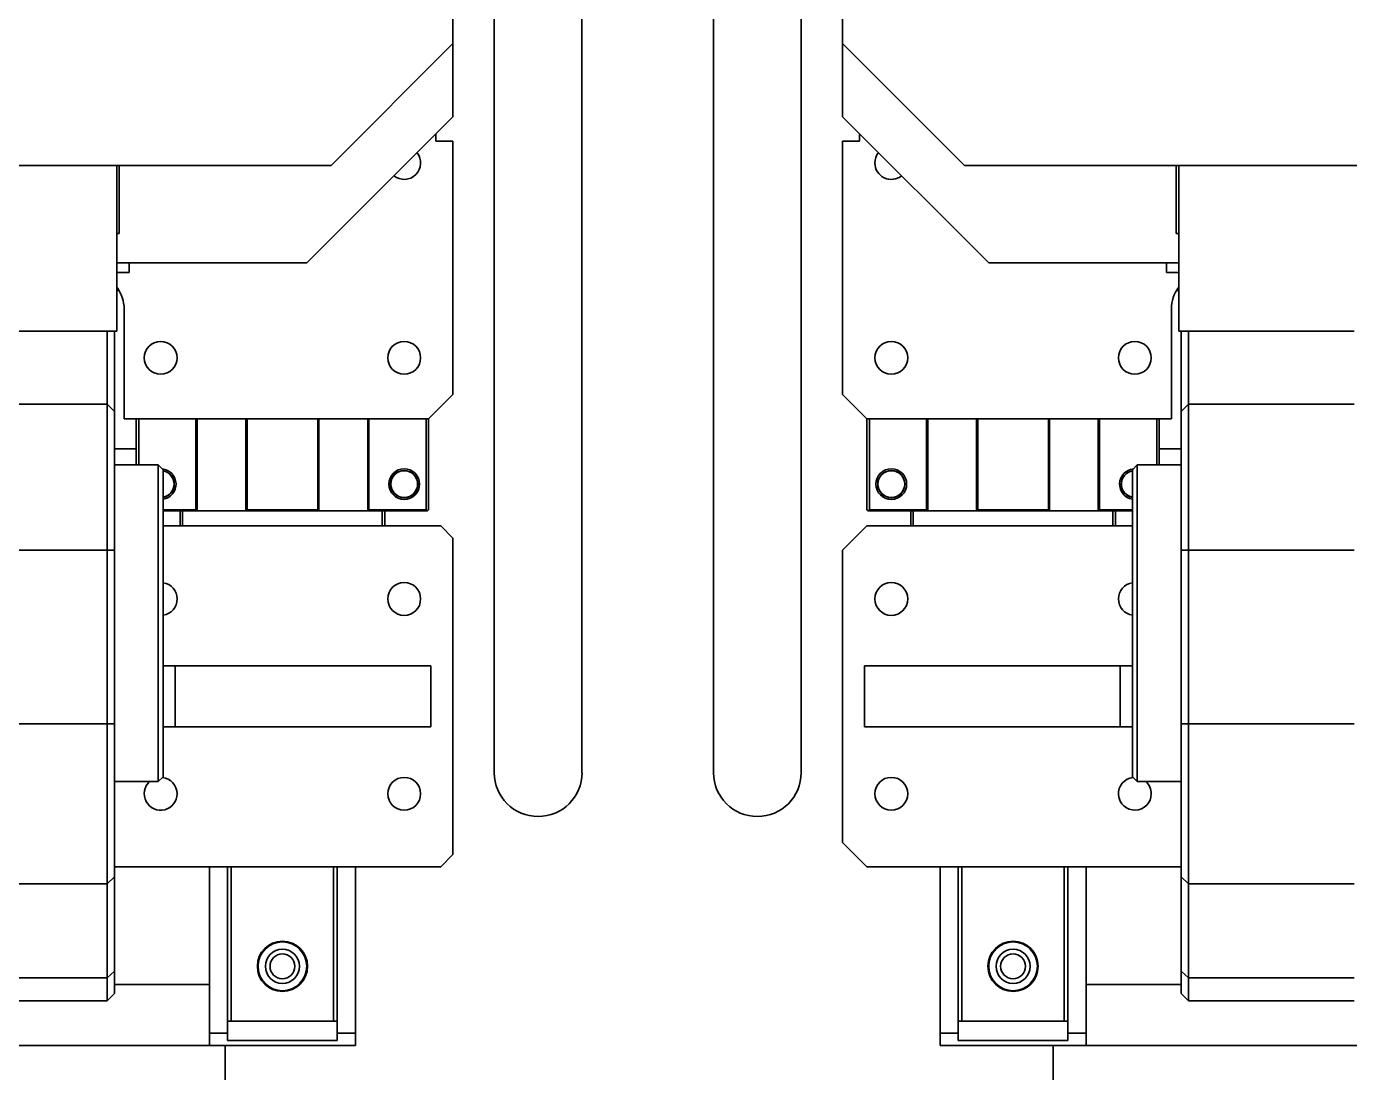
# Model space of a CAD drawing. Header units: millimetres. Extents: x -1052 to 3351, y 0 to 2015.
# Drawn here: x -367.65 to -359.61, y 1670.93 to 1677.28 of the extents above; entities that cross this region are included whole.
import ezdxf

# ---------------------------------------------------------------- set-up
doc = ezdxf.new("R2010")
doc.units = ezdxf.units.MM

msp = doc.modelspace()

# ---------------------------------------------------------------- linework, layer by layer
at = {"color": 7, "linetype": 'Continuous', "lineweight": 35}
for p, q in [((-364.8071, 1677.7511), (-364.8071, 1672.7515)), ((-364.8071, 1677.7511), (-364.8071, 1672.7515)), ((-364.2746, 1672.7515), (-364.2746, 1677.7511)), ((-364.2746, 1672.7515), (-364.2746, 1677.7511)), ((-363.4758, 1677.7511), (-363.4758, 1672.7515)), ((-363.4758, 1677.7511), (-363.4758, 1672.7515)), ((-362.9433, 1672.7515), (-362.9433, 1677.7511)), ((-362.9433, 1672.7515), (-362.9433, 1677.7511)), ((-365.0585, 1677.6231), (-365.0585, 1677.1793)), ((-365.0585, 1677.6231), (-365.0585, 1677.1793)), ((-362.6918, 1677.1793), (-362.6918, 1677.6231)), ((-362.6918, 1677.1793), (-362.6918, 1677.6231)), ((-365.7981, 1676.4398), (-365.0585, 1677.1793)), ((-365.7981, 1676.4398), (-365.0585, 1677.1793)), ((-365.0585, 1676.7356), (-365.0585, 1677.1793)), ((-365.0585, 1676.7356), (-365.0585, 1677.1793)), ((-362.6918, 1677.1793), (-361.9522, 1676.4398)), ((-362.6918, 1676.7356), (-362.6918, 1677.1793)), ((-362.6918, 1677.1793), (-361.9522, 1676.4398)), ((-362.6918, 1676.7356), (-362.6918, 1677.1793)), ((-365.946, 1675.8481), (-365.0585, 1676.7356)), ((-365.946, 1675.8481), (-365.0585, 1676.7356)), ((-361.8043, 1675.8481), (-362.6918, 1676.7356)), ((-361.8043, 1675.8481), (-362.6918, 1676.7356)), ((-365.1621, 1676.632), (-365.1621, 1676.5877)), ((-365.1621, 1676.632), (-365.1621, 1676.5877)), ((-365.1621, 1676.5877), (-365.0585, 1676.5877)), ((-365.1621, 1676.5877), (-365.0585, 1676.5877)), ((-365.0585, 1676.5877), (-365.0585, 1675.0493)), ((-365.0585, 1676.5877), (-365.0585, 1675.0493)), ((-362.6918, 1675.0493), (-362.6918, 1676.5877)), ((-362.5883, 1676.5877), (-362.6918, 1676.5877)), ((-362.6918, 1675.0493), (-362.6918, 1676.5877)), ((-362.5883, 1676.5877), (-362.6918, 1676.5877)), ((-362.5883, 1676.632), (-362.5883, 1676.5877)), ((-362.5883, 1676.632), (-362.5883, 1676.5877)), ((-372.7291, 1676.4398), (-365.7981, 1676.4398)), ((-372.7291, 1676.4398), (-365.7981, 1676.4398)), ((-367.0998, 1675.4339), (-367.0998, 1676.4398)), ((-367.0998, 1675.4339), (-367.0998, 1676.4398)), ((-367.085, 1676.4398), (-367.085, 1676.0256)), ((-367.085, 1676.4398), (-367.085, 1676.0256)), ((-361.9522, 1676.4398), (-355.1268, 1676.4398)), ((-361.9522, 1676.4398), (-355.1268, 1676.4398)), ((-360.6654, 1676.0256), (-360.6654, 1676.4398)), ((-360.6654, 1676.0256), (-360.6654, 1676.4398)), ((-360.6506, 1675.4339), (-360.6506, 1676.4398)), ((-360.6506, 1675.4339), (-360.6506, 1676.4398)), ((-367.085, 1676.0256), (-367.0998, 1676.0256)), ((-367.085, 1676.0256), (-367.0998, 1676.0256)), ((-360.6506, 1676.0256), (-360.6654, 1676.0256)), ((-360.6506, 1676.0256), (-360.6654, 1676.0256)), ((-365.946, 1675.8481), (-367.0998, 1675.8481)), ((-365.946, 1675.8481), (-367.0998, 1675.8481)), ((-367.0258, 1675.7889), (-367.0998, 1675.7889)), ((-367.0258, 1675.7889), (-367.0998, 1675.7889)), ((-367.0258, 1675.8481), (-367.0258, 1675.7889)), ((-367.0258, 1675.8481), (-367.0258, 1675.7889)), ((-361.8043, 1675.8481), (-360.6506, 1675.8481)), ((-361.8043, 1675.8481), (-360.6506, 1675.8481)), ((-360.7245, 1675.7889), (-360.7245, 1675.8481)), ((-360.7245, 1675.7889), (-360.7245, 1675.8481)), ((-360.6506, 1675.7889), (-360.7245, 1675.7889)), ((-360.6506, 1675.7889), (-360.7245, 1675.7889)), ((-367.0865, 1675.6803), (-367.0998, 1675.6803)), ((-367.0865, 1675.6803), (-367.0998, 1675.6803)), ((-360.6506, 1675.6803), (-360.6639, 1675.6803)), ((-360.6506, 1675.6803), (-360.6639, 1675.6803)), ((-367.0554, 1674.9014), (-367.0554, 1675.567)), ((-367.0554, 1674.9014), (-367.0554, 1675.567)), ((-360.6949, 1675.567), (-360.6949, 1674.9014)), ((-360.6949, 1675.567), (-360.6949, 1674.9014)), ((-368.1648, 1675.4339), (-367.0998, 1675.4339)), ((-368.1648, 1675.4339), (-367.0998, 1675.4339)), ((-367.159, 1674.9902), (-367.159, 1675.4339)), ((-367.159, 1674.9902), (-367.159, 1675.4339)), ((-367.1146, 1675.4339), (-367.1146, 1674.9458)), ((-367.1146, 1675.4339), (-367.1146, 1674.9458)), ((-359.5856, 1675.4339), (-360.6506, 1675.4339)), ((-359.5856, 1675.4339), (-360.6506, 1675.4339)), ((-360.6358, 1674.9458), (-360.6358, 1675.4339)), ((-360.6358, 1674.9458), (-360.6358, 1675.4339)), ((-360.5914, 1675.4339), (-360.5914, 1674.9902)), ((-360.5914, 1675.4339), (-360.5914, 1674.9902)), ((-367.159, 1674.9902), (-368.1648, 1674.9902)), ((-367.159, 1674.9902), (-368.1648, 1674.9902)), ((-367.159, 1674.1026), (-367.159, 1674.9902)), ((-367.159, 1674.9902), (-367.1146, 1674.9458)), ((-367.159, 1674.1026), (-367.159, 1674.9902)), ((-367.159, 1674.9902), (-367.1146, 1674.9458)), ((-365.2064, 1674.9014), (-365.0585, 1675.0493)), ((-365.2064, 1674.9014), (-365.0585, 1675.0493)), ((-362.6918, 1675.0493), (-362.5439, 1674.9014)), ((-362.6918, 1675.0493), (-362.5439, 1674.9014)), ((-360.6358, 1674.9458), (-360.5914, 1674.9902)), ((-360.6358, 1674.9458), (-360.5914, 1674.9902)), ((-360.5914, 1674.9902), (-360.5914, 1674.1026)), ((-360.5914, 1674.9902), (-359.5856, 1674.9902)), ((-360.5914, 1674.9902), (-360.5914, 1674.1026)), ((-360.5914, 1674.9902), (-359.5856, 1674.9902)), ((-367.1146, 1674.9458), (-367.1146, 1674.1026)), ((-367.1146, 1674.9458), (-367.1146, 1674.1026)), ((-367.0554, 1674.9014), (-365.2064, 1674.9014)), ((-367.0554, 1674.9014), (-365.2064, 1674.9014)), ((-366.9815, 1674.6204), (-366.9815, 1674.9014)), ((-366.9815, 1674.6204), (-366.9815, 1674.9014)), ((-366.9667, 1674.6204), (-366.9667, 1674.9014)), ((-366.9667, 1674.6204), (-366.9667, 1674.9014)), ((-366.6191, 1674.349), (-366.6191, 1674.9014)), ((-366.6191, 1674.349), (-366.6191, 1674.9014)), ((-366.6117, 1674.3416), (-366.6117, 1674.9014)), ((-366.6117, 1674.3416), (-366.6117, 1674.9014)), ((-366.3158, 1674.3416), (-366.3158, 1674.9014)), ((-366.3158, 1674.3416), (-366.3158, 1674.9014)), ((-366.3084, 1674.349), (-366.3084, 1674.9014)), ((-366.3084, 1674.349), (-366.3084, 1674.9014)), ((-365.8795, 1674.349), (-365.8795, 1674.9014)), ((-365.8795, 1674.349), (-365.8795, 1674.9014)), ((-365.8721, 1674.3416), (-365.8721, 1674.9014)), ((-365.8721, 1674.3416), (-365.8721, 1674.9014)), ((-365.5762, 1674.3416), (-365.5762, 1674.9014)), ((-365.5762, 1674.3416), (-365.5762, 1674.9014)), ((-365.5688, 1674.349), (-365.5688, 1674.9014)), ((-365.5688, 1674.349), (-365.5688, 1674.9014)), ((-365.2212, 1674.349), (-365.2212, 1674.9014)), ((-365.2212, 1674.349), (-365.2212, 1674.9014)), ((-365.2064, 1674.349), (-365.2064, 1674.9014)), ((-365.2064, 1674.349), (-365.2064, 1674.9014)), ((-362.5439, 1674.349), (-362.5439, 1674.9014)), ((-362.5439, 1674.9014), (-360.6949, 1674.9014)), ((-362.5439, 1674.349), (-362.5439, 1674.9014)), ((-362.5439, 1674.9014), (-360.6949, 1674.9014)), ((-362.5291, 1674.349), (-362.5291, 1674.9014)), ((-362.5291, 1674.349), (-362.5291, 1674.9014)), ((-362.1815, 1674.349), (-362.1815, 1674.9014)), ((-362.1815, 1674.349), (-362.1815, 1674.9014)), ((-362.1741, 1674.3416), (-362.1741, 1674.9014)), ((-362.1741, 1674.3416), (-362.1741, 1674.9014)), ((-361.8783, 1674.3416), (-361.8783, 1674.9014)), ((-361.8783, 1674.3416), (-361.8783, 1674.9014)), ((-361.8709, 1674.349), (-361.8709, 1674.9014)), ((-361.8709, 1674.349), (-361.8709, 1674.9014)), ((-361.4419, 1674.349), (-361.4419, 1674.9014)), ((-361.4419, 1674.349), (-361.4419, 1674.9014)), ((-361.4345, 1674.3416), (-361.4345, 1674.9014)), ((-361.4345, 1674.3416), (-361.4345, 1674.9014)), ((-361.1387, 1674.3416), (-361.1387, 1674.9014)), ((-361.1387, 1674.3416), (-361.1387, 1674.9014)), ((-361.1313, 1674.349), (-361.1313, 1674.9014)), ((-361.1313, 1674.349), (-361.1313, 1674.9014)), ((-360.7837, 1674.6204), (-360.7837, 1674.9014)), ((-360.7837, 1674.6204), (-360.7837, 1674.9014)), ((-360.7689, 1674.6204), (-360.7689, 1674.9014)), ((-360.7689, 1674.6204), (-360.7689, 1674.9014)), ((-360.6358, 1674.1026), (-360.6358, 1674.9458)), ((-360.6358, 1674.1026), (-360.6358, 1674.9458)), ((-366.9815, 1674.7188), (-367.1146, 1674.7188)), ((-366.9815, 1674.7188), (-367.1146, 1674.7188)), ((-360.6358, 1674.7188), (-360.7689, 1674.7188)), ((-360.6358, 1674.7188), (-360.7689, 1674.7188)), ((-366.8483, 1674.6204), (-367.1146, 1674.6204)), ((-366.8483, 1674.6204), (-367.1146, 1674.6204)), ((-366.8188, 1674.5908), (-366.8483, 1674.6204)), ((-366.8483, 1673.1782), (-366.8483, 1674.6204)), ((-366.8188, 1674.5908), (-366.8483, 1674.6204)), ((-366.8483, 1673.1782), (-366.8483, 1674.6204)), ((-366.8188, 1674.5908), (-366.8188, 1673.1929)), ((-366.8188, 1674.5908), (-366.8188, 1673.1929)), ((-360.902, 1674.6204), (-360.9316, 1674.5908)), ((-360.902, 1674.6204), (-360.9316, 1674.5908)), ((-360.9316, 1674.1248), (-360.9316, 1674.5908)), ((-360.9316, 1674.1248), (-360.9316, 1674.5908)), ((-360.6358, 1674.6204), (-360.902, 1674.6204)), ((-360.902, 1674.6204), (-360.902, 1674.1396)), ((-360.6358, 1674.6204), (-360.902, 1674.6204)), ((-360.902, 1674.6204), (-360.902, 1674.1396)), ((-366.8188, 1674.349), (-366.6191, 1674.349)), ((-366.8188, 1674.349), (-366.6191, 1674.349)), ((-366.6117, 1674.3416), (-366.8188, 1674.3416)), ((-366.6117, 1674.3416), (-366.8188, 1674.3416)), ((-366.7152, 1674.2506), (-366.7152, 1674.3416)), ((-366.7152, 1674.2506), (-366.7152, 1674.3416)), ((-366.7004, 1674.2506), (-366.7004, 1674.3416)), ((-366.7004, 1674.2506), (-366.7004, 1674.3416)), ((-366.6191, 1674.349), (-366.6117, 1674.3416)), ((-366.6191, 1674.349), (-366.6117, 1674.3416)), ((-366.3158, 1674.3416), (-366.6117, 1674.3416)), ((-366.3158, 1674.3416), (-366.6117, 1674.3416)), ((-366.3158, 1674.3416), (-366.3084, 1674.349)), ((-366.3158, 1674.3416), (-366.3084, 1674.349)), ((-365.8721, 1674.3416), (-366.3158, 1674.3416)), ((-365.8721, 1674.3416), (-366.3158, 1674.3416)), ((-366.3084, 1674.349), (-365.8795, 1674.349)), ((-366.3084, 1674.349), (-365.8795, 1674.349)), ((-365.8795, 1674.349), (-365.8721, 1674.3416)), ((-365.8795, 1674.349), (-365.8721, 1674.3416)), ((-365.8721, 1674.3416), (-365.5762, 1674.3416)), ((-365.8721, 1674.3416), (-365.5762, 1674.3416)), ((-365.5762, 1674.3416), (-365.5688, 1674.349)), ((-365.5762, 1674.3416), (-365.5688, 1674.349)), ((-365.2138, 1674.3416), (-365.5762, 1674.3416)), ((-365.2138, 1674.3416), (-365.5762, 1674.3416)), ((-365.5688, 1674.349), (-365.2212, 1674.349)), ((-365.5688, 1674.349), (-365.2212, 1674.349)), ((-365.4875, 1674.2506), (-365.4875, 1674.3416)), ((-365.4875, 1674.2506), (-365.4875, 1674.3416)), ((-365.4727, 1674.2506), (-365.4727, 1674.3416)), ((-365.4727, 1674.2506), (-365.4727, 1674.3416)), ((-365.2212, 1674.349), (-365.2138, 1674.3416)), ((-365.2212, 1674.349), (-365.2138, 1674.3416)), ((-365.2138, 1674.3416), (-365.2064, 1674.349)), ((-365.2138, 1674.3416), (-365.2064, 1674.349)), ((-362.5439, 1674.349), (-362.5365, 1674.3416)), ((-362.5439, 1674.349), (-362.5365, 1674.3416)), ((-362.5365, 1674.3416), (-362.5291, 1674.349)), ((-362.5365, 1674.3416), (-362.5291, 1674.349)), ((-362.1741, 1674.3416), (-362.5365, 1674.3416)), ((-362.1741, 1674.3416), (-362.5365, 1674.3416)), ((-362.5291, 1674.349), (-362.1815, 1674.349)), ((-362.5291, 1674.349), (-362.1815, 1674.349)), ((-362.2777, 1674.2506), (-362.2777, 1674.3416)), ((-362.2777, 1674.2506), (-362.2777, 1674.3416)), ((-362.2629, 1674.2506), (-362.2629, 1674.3416)), ((-362.2629, 1674.2506), (-362.2629, 1674.3416)), ((-362.1815, 1674.349), (-362.1741, 1674.3416)), ((-362.1815, 1674.349), (-362.1741, 1674.3416)), ((-361.8783, 1674.3416), (-362.1741, 1674.3416)), ((-361.8783, 1674.3416), (-362.1741, 1674.3416)), ((-361.8783, 1674.3416), (-361.8709, 1674.349)), ((-361.8783, 1674.3416), (-361.8709, 1674.349)), ((-361.4345, 1674.3416), (-361.8783, 1674.3416)), ((-361.4345, 1674.3416), (-361.8783, 1674.3416)), ((-361.8709, 1674.349), (-361.4419, 1674.349)), ((-361.8709, 1674.349), (-361.4419, 1674.349)), ((-361.4419, 1674.349), (-361.4345, 1674.3416)), ((-361.4419, 1674.349), (-361.4345, 1674.3416)), ((-361.4345, 1674.3416), (-361.1387, 1674.3416)), ((-361.4345, 1674.3416), (-361.1387, 1674.3416)), ((-361.1387, 1674.3416), (-361.1313, 1674.349)), ((-361.1387, 1674.3416), (-361.1313, 1674.349)), ((-360.9316, 1674.3416), (-361.1387, 1674.3416)), ((-360.9316, 1674.3416), (-361.1387, 1674.3416)), ((-361.1313, 1674.349), (-360.9316, 1674.349)), ((-361.1313, 1674.349), (-360.9316, 1674.349)), ((-361.0499, 1674.2506), (-361.0499, 1674.3416)), ((-361.0499, 1674.2506), (-361.0499, 1674.3416)), ((-361.0352, 1674.2506), (-361.0352, 1674.3416)), ((-361.0352, 1674.2506), (-361.0352, 1674.3416)), ((-366.8188, 1674.2506), (-365.1325, 1674.2506)), ((-366.8188, 1674.2506), (-365.1325, 1674.2506)), ((-365.0585, 1674.1766), (-365.1325, 1674.2506)), ((-365.0585, 1674.1766), (-365.1325, 1674.2506)), ((-362.5439, 1674.2506), (-362.6918, 1674.1026)), ((-362.5439, 1674.2506), (-362.6918, 1674.1026)), ((-362.5439, 1674.2506), (-360.9316, 1674.2506)), ((-362.5439, 1674.2506), (-360.9316, 1674.2506)), ((-365.0585, 1672.2537), (-365.0585, 1674.1766)), ((-365.0585, 1672.2537), (-365.0585, 1674.1766)), ((-367.159, 1674.1026), (-368.1648, 1674.1026)), ((-367.159, 1674.1026), (-368.1648, 1674.1026)), ((-367.159, 1674.1026), (-367.1146, 1674.1026)), ((-367.159, 1673.0476), (-367.159, 1674.1026)), ((-367.159, 1674.1026), (-367.1146, 1674.1026)), ((-367.159, 1673.0476), (-367.159, 1674.1026)), ((-367.1146, 1674.1026), (-367.1146, 1673.0476)), ((-367.1146, 1674.1026), (-367.1146, 1673.0476)), ((-362.6918, 1672.3276), (-362.6918, 1674.1026)), ((-362.6918, 1672.3276), (-362.6918, 1674.1026)), ((-360.9316, 1672.727), (-360.9316, 1674.1248)), ((-360.9316, 1672.727), (-360.9316, 1674.1248)), ((-360.902, 1674.1396), (-360.902, 1672.6974)), ((-360.902, 1674.1396), (-360.902, 1672.6974)), ((-360.6358, 1674.1026), (-360.5914, 1674.1026)), ((-360.6358, 1673.0476), (-360.6358, 1674.1026)), ((-360.6358, 1674.1026), (-360.5914, 1674.1026)), ((-360.6358, 1673.0476), (-360.6358, 1674.1026)), ((-360.5914, 1674.1026), (-359.5856, 1674.1026)), ((-360.5914, 1674.1026), (-360.5914, 1673.0476)), ((-360.5914, 1674.1026), (-359.5856, 1674.1026)), ((-360.5914, 1674.1026), (-360.5914, 1673.0476)), ((-366.7448, 1673.4), (-366.8188, 1673.4)), ((-366.7448, 1673.4), (-366.8188, 1673.4)), ((-366.7448, 1673.0302), (-366.7448, 1673.4)), ((-365.1917, 1673.4), (-366.7448, 1673.4)), ((-366.7448, 1673.0302), (-366.7448, 1673.4)), ((-365.1917, 1673.4), (-366.7448, 1673.4)), ((-365.1917, 1673.0302), (-365.1917, 1673.4)), ((-365.1917, 1673.0302), (-365.1917, 1673.4)), ((-362.5587, 1673.0302), (-362.5587, 1673.4)), ((-362.5587, 1673.4), (-361.0056, 1673.4)), ((-362.5587, 1673.0302), (-362.5587, 1673.4)), ((-362.5587, 1673.4), (-361.0056, 1673.4)), ((-361.0056, 1673.0302), (-361.0056, 1673.4)), ((-361.0056, 1673.4), (-360.9316, 1673.4)), ((-361.0056, 1673.0302), (-361.0056, 1673.4)), ((-361.0056, 1673.4), (-360.9316, 1673.4)), ((-366.8483, 1672.6974), (-366.8483, 1673.1782)), ((-366.8483, 1672.6974), (-366.8483, 1673.1782)), ((-366.8188, 1673.1929), (-366.8188, 1672.727)), ((-366.8188, 1673.1929), (-366.8188, 1672.727)), ((-367.159, 1673.0476), (-368.1648, 1673.0476)), ((-367.159, 1673.0476), (-368.1648, 1673.0476)), ((-367.159, 1673.0476), (-367.1146, 1673.0476)), ((-367.159, 1672.0769), (-367.159, 1673.0476)), ((-367.159, 1673.0476), (-367.1146, 1673.0476)), ((-367.159, 1672.0769), (-367.159, 1673.0476)), ((-367.1146, 1673.0476), (-367.1146, 1672.1185)), ((-367.1146, 1673.0476), (-367.1146, 1672.1185)), ((-360.6358, 1673.0476), (-360.5914, 1673.0476)), ((-360.6358, 1672.1185), (-360.6358, 1673.0476)), ((-360.6358, 1673.0476), (-360.5914, 1673.0476)), ((-360.6358, 1672.1185), (-360.6358, 1673.0476)), ((-360.5914, 1673.0476), (-359.5856, 1673.0476)), ((-360.5914, 1673.0476), (-360.5914, 1672.0769)), ((-360.5914, 1673.0476), (-359.5856, 1673.0476)), ((-360.5914, 1673.0476), (-360.5914, 1672.0769)), ((-366.7448, 1673.0302), (-366.8188, 1673.0302)), ((-366.7448, 1673.0302), (-366.8188, 1673.0302)), ((-365.1917, 1673.0302), (-366.7448, 1673.0302)), ((-365.1917, 1673.0302), (-366.7448, 1673.0302)), ((-362.5587, 1673.0302), (-361.0056, 1673.0302)), ((-362.5587, 1673.0302), (-361.0056, 1673.0302)), ((-361.0056, 1673.0302), (-360.9316, 1673.0302)), ((-361.0056, 1673.0302), (-360.9316, 1673.0302)), ((-366.8483, 1672.6974), (-366.8188, 1672.727)), ((-366.8483, 1672.6974), (-366.8188, 1672.727)), ((-360.9316, 1672.727), (-360.902, 1672.6974)), ((-360.9316, 1672.727), (-360.902, 1672.6974)), ((-367.1146, 1672.6974), (-366.8483, 1672.6974)), ((-367.1146, 1672.6974), (-366.8483, 1672.6974)), ((-360.902, 1672.6974), (-360.6358, 1672.6974)), ((-360.902, 1672.6974), (-360.6358, 1672.6974)), ((-362.6918, 1672.3276), (-362.5439, 1672.1797)), ((-362.6918, 1672.3276), (-362.5439, 1672.1797)), ((-365.1325, 1672.1797), (-365.0585, 1672.2537)), ((-365.1325, 1672.1797), (-365.0585, 1672.2537)), ((-367.1146, 1672.1797), (-365.1325, 1672.1797)), ((-367.1146, 1672.1797), (-365.1325, 1672.1797)), ((-366.5377, 1672.1797), (-366.5377, 1671.1688)), ((-366.5377, 1672.1797), (-366.5377, 1671.1688)), ((-366.4268, 1671.2427), (-366.4268, 1672.1797)), ((-366.4268, 1671.2427), (-366.4268, 1672.1797)), ((-366.4046, 1672.1797), (-366.4046, 1671.2427)), ((-366.4046, 1672.1797), (-366.4046, 1671.2427)), ((-365.7833, 1671.2427), (-365.7833, 1672.1797)), ((-365.7833, 1671.2427), (-365.7833, 1672.1797)), ((-365.7611, 1672.1797), (-365.7611, 1671.2427)), ((-365.7611, 1672.1797), (-365.7611, 1671.2427)), ((-365.6502, 1672.1797), (-365.6502, 1671.1688)), ((-365.6502, 1672.1797), (-365.6502, 1671.1688)), ((-362.5439, 1672.1797), (-360.6358, 1672.1797)), ((-362.5439, 1672.1797), (-360.6358, 1672.1797)), ((-362.1002, 1672.1797), (-362.1002, 1671.1688)), ((-362.1002, 1672.1797), (-362.1002, 1671.1688)), ((-361.9892, 1671.2427), (-361.9892, 1672.1797)), ((-361.9892, 1671.2427), (-361.9892, 1672.1797)), ((-361.967, 1672.1797), (-361.967, 1671.2427)), ((-361.967, 1672.1797), (-361.967, 1671.2427)), ((-361.3458, 1671.2427), (-361.3458, 1672.1797)), ((-361.3458, 1671.2427), (-361.3458, 1672.1797)), ((-361.3236, 1672.1797), (-361.3236, 1671.2427)), ((-361.3236, 1672.1797), (-361.3236, 1671.2427)), ((-361.2127, 1672.1797), (-361.2127, 1671.1688)), ((-361.2127, 1672.1797), (-361.2127, 1671.1688)), ((-367.159, 1672.0769), (-367.1146, 1672.1185)), ((-367.159, 1672.0769), (-367.1146, 1672.1185)), ((-367.1146, 1672.1185), (-367.1146, 1671.5466)), ((-367.1146, 1672.1185), (-367.1146, 1671.5466)), ((-360.6358, 1672.1185), (-360.5914, 1672.0769)), ((-360.6358, 1671.5466), (-360.6358, 1672.1185)), ((-360.6358, 1672.1185), (-360.5914, 1672.0769)), ((-360.6358, 1671.5466), (-360.6358, 1672.1185)), ((-367.159, 1672.0769), (-368.1648, 1672.0769)), ((-367.159, 1672.0769), (-368.1648, 1672.0769)), ((-367.159, 1671.505), (-367.159, 1672.0769)), ((-367.159, 1671.505), (-367.159, 1672.0769)), ((-360.5914, 1672.0769), (-359.5856, 1672.0769)), ((-360.5914, 1672.0769), (-360.5914, 1671.505)), ((-360.5914, 1672.0769), (-359.5856, 1672.0769)), ((-360.5914, 1672.0769), (-360.5914, 1671.505)), ((-367.159, 1671.505), (-367.1146, 1671.5466)), ((-367.159, 1671.505), (-367.1146, 1671.5466)), ((-367.1146, 1671.5466), (-367.1146, 1671.4105)), ((-367.1146, 1671.5466), (-367.1146, 1671.4105)), ((-360.6358, 1671.5466), (-360.5914, 1671.505)), ((-360.6358, 1671.4105), (-360.6358, 1671.5466)), ((-360.6358, 1671.5466), (-360.5914, 1671.505)), ((-360.6358, 1671.4105), (-360.6358, 1671.5466)), ((-367.159, 1671.505), (-368.1648, 1671.505)), ((-367.159, 1671.505), (-368.1648, 1671.505)), ((-367.159, 1671.3662), (-367.159, 1671.505)), ((-367.159, 1671.3662), (-367.159, 1671.505)), ((-366.5377, 1671.4646), (-367.1146, 1671.4646)), ((-366.5377, 1671.4646), (-367.1146, 1671.4646)), ((-360.6358, 1671.4646), (-361.2127, 1671.4646)), ((-360.6358, 1671.4646), (-361.2127, 1671.4646)), ((-360.5914, 1671.505), (-359.5856, 1671.505)), ((-360.5914, 1671.505), (-360.5914, 1671.3662)), ((-360.5914, 1671.505), (-359.5856, 1671.505)), ((-360.5914, 1671.505), (-360.5914, 1671.3662)), ((-367.159, 1671.3662), (-368.1648, 1671.3662)), ((-367.159, 1671.3662), (-368.1648, 1671.3662)), ((-367.159, 1671.3662), (-367.1146, 1671.4105)), ((-367.159, 1671.3662), (-367.1146, 1671.4105)), ((-360.6358, 1671.4105), (-360.5914, 1671.3662)), ((-360.6358, 1671.4105), (-360.5914, 1671.3662)), ((-360.5914, 1671.3662), (-359.5856, 1671.3662)), ((-360.5914, 1671.3662), (-359.5856, 1671.3662)), ((-366.4268, 1671.2427), (-366.4268, 1671.1688)), ((-366.4046, 1671.2427), (-366.4268, 1671.2427)), ((-366.4268, 1671.2427), (-366.4268, 1671.1688)), ((-366.4046, 1671.2427), (-366.4268, 1671.2427)), ((-365.7833, 1671.2427), (-366.4046, 1671.2427)), ((-365.7833, 1671.2427), (-366.4046, 1671.2427)), ((-365.7611, 1671.2427), (-365.7833, 1671.2427)), ((-365.7611, 1671.2427), (-365.7833, 1671.2427)), ((-365.7611, 1671.1688), (-365.7611, 1671.2427)), ((-365.7611, 1671.1688), (-365.7611, 1671.2427)), ((-361.9892, 1671.2427), (-361.9892, 1671.1688)), ((-361.967, 1671.2427), (-361.9892, 1671.2427)), ((-361.9892, 1671.2427), (-361.9892, 1671.1688)), ((-361.967, 1671.2427), (-361.9892, 1671.2427)), ((-361.3458, 1671.2427), (-361.967, 1671.2427)), ((-361.3458, 1671.2427), (-361.967, 1671.2427)), ((-361.3236, 1671.2427), (-361.3458, 1671.2427)), ((-361.3236, 1671.2427), (-361.3458, 1671.2427)), ((-361.3236, 1671.1688), (-361.3236, 1671.2427)), ((-361.3236, 1671.1688), (-361.3236, 1671.2427)), ((-366.5377, 1671.1688), (-366.4268, 1671.1688)), ((-366.5377, 1671.0948), (-366.5377, 1671.1688)), ((-366.5377, 1671.1688), (-366.4268, 1671.1688)), ((-366.5377, 1671.0948), (-366.5377, 1671.1688)), ((-366.4268, 1671.1688), (-366.4268, 1671.1244)), ((-366.4268, 1671.1688), (-366.4268, 1671.1244)), ((-365.7611, 1671.1244), (-366.4268, 1671.1244)), ((-365.7611, 1671.1244), (-366.4268, 1671.1244)), ((-365.7611, 1671.1688), (-365.6502, 1671.1688)), ((-365.7611, 1671.1244), (-365.7611, 1671.1688)), ((-365.7611, 1671.1688), (-365.6502, 1671.1688)), ((-365.7611, 1671.1244), (-365.7611, 1671.1688)), ((-365.6502, 1671.1688), (-365.6502, 1671.0948)), ((-365.6502, 1671.1688), (-365.6502, 1671.0948)), ((-362.1002, 1671.1688), (-361.9892, 1671.1688)), ((-362.1002, 1671.0948), (-362.1002, 1671.1688)), ((-362.1002, 1671.1688), (-361.9892, 1671.1688)), ((-362.1002, 1671.0948), (-362.1002, 1671.1688)), ((-361.9892, 1671.1688), (-361.9892, 1671.1244)), ((-361.9892, 1671.1688), (-361.9892, 1671.1244)), ((-361.9892, 1671.1244), (-361.3236, 1671.1244)), ((-361.9892, 1671.1244), (-361.3236, 1671.1244)), ((-361.3236, 1671.1688), (-361.2127, 1671.1688)), ((-361.3236, 1671.1244), (-361.3236, 1671.1688)), ((-361.3236, 1671.1688), (-361.2127, 1671.1688)), ((-361.3236, 1671.1244), (-361.3236, 1671.1688)), ((-361.2127, 1671.1688), (-361.2127, 1671.0948)), ((-361.2127, 1671.1688), (-361.2127, 1671.0948)), ((-366.5377, 1671.0948), (-372.7291, 1671.0948)), ((-366.5377, 1671.0948), (-372.7291, 1671.0948)), ((-365.6502, 1671.0948), (-366.5377, 1671.0948)), ((-365.6502, 1671.0948), (-366.5377, 1671.0948)), ((-366.4426, 1667.6927), (-366.4426, 1671.0948)), ((-366.4426, 1667.6927), (-366.4426, 1671.0948)), ((-361.2127, 1671.0948), (-362.1002, 1671.0948)), ((-361.2127, 1671.0948), (-362.1002, 1671.0948)), ((-361.4134, 1671.0948), (-361.4134, 1667.6927)), ((-361.4134, 1671.0948), (-361.4134, 1667.6927)), ((-355.1268, 1671.0948), (-361.2127, 1671.0948)), ((-355.1268, 1671.0948), (-361.2127, 1671.0948))]:
    msp.add_line(p, q, dxfattribs=at)
for centre, radius in [((-366.8335, 1675.2712), 0.0998), ((-366.8335, 1675.2712), 0.0998), ((-365.3544, 1675.2712), 0.0998), ((-365.3544, 1675.2712), 0.0998), ((-362.396, 1675.2712), 0.0998), ((-362.396, 1675.2712), 0.0998), ((-360.9168, 1675.2712), 0.0998), ((-360.9168, 1675.2712), 0.0998), ((-365.3544, 1674.5043), 0.0932), ((-365.3544, 1674.5043), 0.0932), ((-365.3544, 1674.5043), 0.0827), ((-365.3544, 1674.5043), 0.0827), ((-365.3544, 1674.5043), 0.0814), ((-365.3544, 1674.5043), 0.0814), ((-362.396, 1674.5043), 0.0932), ((-362.396, 1674.5043), 0.0932), ((-362.396, 1674.5043), 0.0827), ((-362.396, 1674.5043), 0.0827), ((-362.396, 1674.5043), 0.0814), ((-362.396, 1674.5043), 0.0814), ((-365.3544, 1673.8068), 0.0998), ((-365.3544, 1673.8068), 0.0998), ((-362.396, 1673.8068), 0.0998), ((-362.396, 1673.8068), 0.0998), ((-365.3544, 1672.6235), 0.0998), ((-365.3544, 1672.6235), 0.0998), ((-362.396, 1672.6235), 0.0998), ((-362.396, 1672.6235), 0.0998), ((-366.094, 1671.5755), 0.1524), ((-366.094, 1671.5755), 0.1524), ((-366.094, 1671.5755), 0.1479), ((-366.094, 1671.5755), 0.1479), ((-366.094, 1671.5755), 0.1035), ((-366.094, 1671.5755), 0.1035), ((-361.6564, 1671.5755), 0.1524), ((-361.6564, 1671.5755), 0.1524), ((-361.6564, 1671.5755), 0.1479), ((-361.6564, 1671.5755), 0.1479), ((-361.6564, 1671.5755), 0.1035), ((-361.6564, 1671.5755), 0.1035), ((-366.094, 1671.5755), 0.0754), ((-366.094, 1671.5755), 0.0754), ((-361.6564, 1671.5755), 0.0754), ((-361.6564, 1671.5755), 0.0754)]:
    msp.add_circle(centre, radius, dxfattribs=at)
for centre, radius, start, end in [((-365.3544, 1676.4545), 0.0998, 231.01314, 38.98686), ((-365.3544, 1676.4545), 0.0998, 231.01314, 38.98686), ((-362.396, 1676.4545), 0.0998, 141.01314, 180), ((-362.396, 1676.4545), 0.0998, 141.01314, 180), ((-362.396, 1676.4545), 0.0998, 180, 308.98686), ((-362.396, 1676.4545), 0.0998, 180, 308.98686), ((-367.2773, 1675.567), 0.2219, 0, 36.8699), ((-367.2773, 1675.567), 0.2219, 0, 36.8699), ((-360.4731, 1675.567), 0.2219, 143.1301, 180), ((-360.4731, 1675.567), 0.2219, 143.1301, 180), ((-366.8335, 1674.5043), 0.0932, 279.1332, 84.79738), ((-366.8335, 1674.5043), 0.0932, 279.1332, 84.79738), ((-366.8335, 1674.5043), 0.0827, 280.3048, 79.6952), ((-366.8335, 1674.5043), 0.0827, 280.3048, 79.6952), ((-366.8335, 1674.5043), 0.0814, 280.47568, 79.52432), ((-366.8335, 1674.5043), 0.0814, 280.47568, 79.52432), ((-360.9168, 1674.5043), 0.0932, 95.20262, 260.8668), ((-360.9168, 1674.5043), 0.0932, 95.20262, 260.8668), ((-360.9168, 1674.5043), 0.0827, 100.3048, 259.6952), ((-360.9168, 1674.5043), 0.0827, 100.3048, 259.6952), ((-360.9168, 1674.5043), 0.0814, 100.47568, 259.52432), ((-360.9168, 1674.5043), 0.0814, 100.47568, 259.52432), ((-366.8335, 1673.8068), 0.0998, 0, 81.48038), ((-366.8335, 1673.8068), 0.0998, 0, 81.48038), ((-360.9168, 1673.8068), 0.0998, 98.51962, 261.48038), ((-360.9168, 1673.8068), 0.0998, 98.51962, 261.48038), ((-366.8335, 1673.8068), 0.0998, 278.51962, 0), ((-366.8335, 1673.8068), 0.0998, 278.51962, 0), ((-366.8335, 1672.6235), 0.0998, 0, 83.94244), ((-366.8335, 1672.6235), 0.0998, 0, 83.94244), ((-364.5408, 1672.7515), 0.2663, 180, 0), ((-364.5408, 1672.7515), 0.2663, 180, 0), ((-363.2095, 1672.7515), 0.2663, 180, 0), ((-363.2095, 1672.7515), 0.2663, 180, 0), ((-360.9168, 1672.6235), 0.0998, 96.05756, 0), ((-360.9168, 1672.6235), 0.0998, 96.05756, 0), ((-366.8335, 1672.6235), 0.0998, 132.20545, 0), ((-366.8335, 1672.6235), 0.0998, 132.20545, 0), ((-360.9168, 1672.6235), 0.0998, 0, 47.79455), ((-360.9168, 1672.6235), 0.0998, 0, 47.79455)]:
    msp.add_arc(centre, radius, start, end, dxfattribs=at)

doc.saveas('drawing.dxf')
